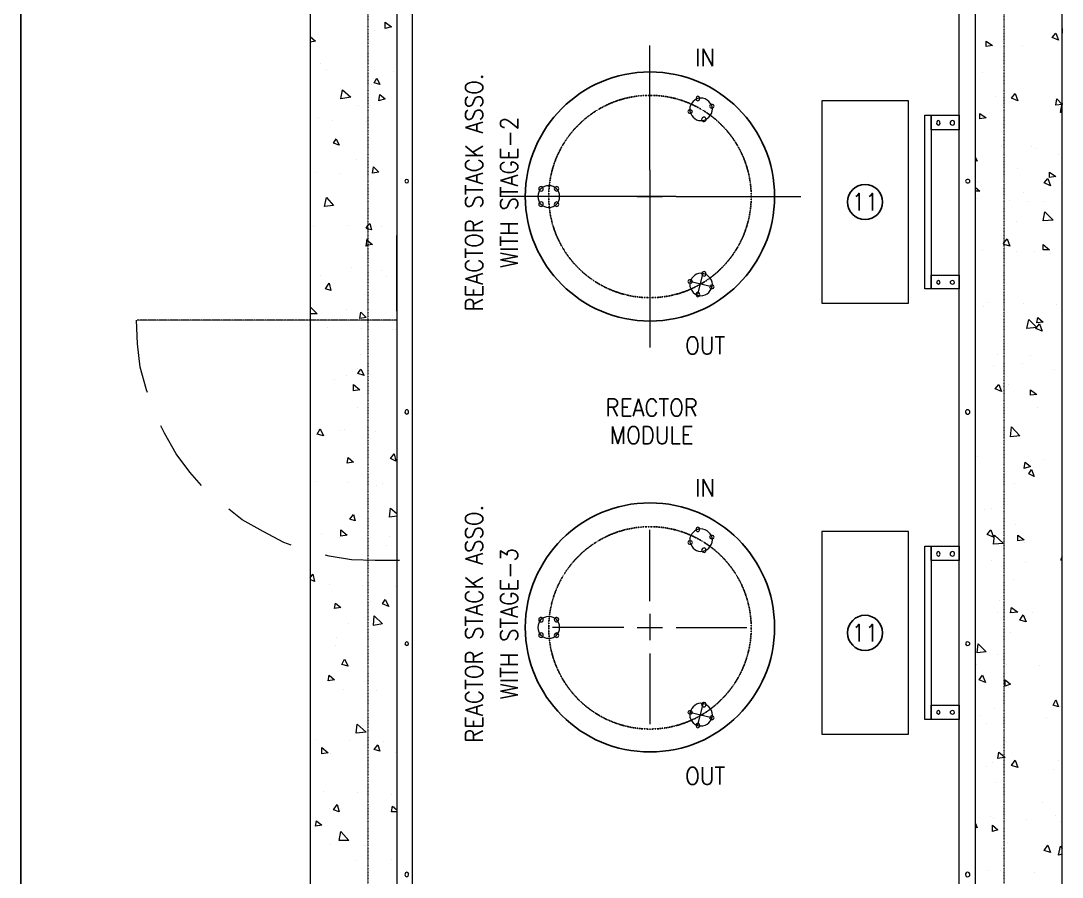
# Model space of a CAD drawing. Header units: metres. Extents: x 841183 to 1048542, y 259326 to 317714.
# Drawn here: x 1018225 to 1021825, y 265000 to 267962 of the extents above; entities that cross this region are included whole.
import ezdxf
from ezdxf.enums import TextEntityAlignment as Align

# ---------------------------------------------------------------- set-up
doc = ezdxf.new("R2010")
doc.units = ezdxf.units.M
doc.linetypes.add('CENTER2', pattern=[1.125, 0.75, -0.125, 0.125, -0.125])
doc.linetypes.add('PDF_IMPORT', pattern=[1, 0.8, -0.2])
doc.layers.add('A-REFLECT DOWN', color=252, linetype='Continuous', transparency=0.6)
doc.layers.add('PDF_Geometry', color=7, linetype='Continuous')
doc.layers.add('TIP - FENCE', color=2, linetype='Continuous')
doc.styles.add('romans', font='romans.shx', dxfattribs={"width": 0.85})
doc.linetypes.add('FENCELINE2', pattern='A,0.25,-0.1,[132,ltypeshp.shx,S=0.1,R=0,X=-0.1,Y=0],-0.1,1', length=1.45)

# ---------------------------------------------------------------- blocks, each defined once
blk = doc.blocks.new('CAP-2')
at = {"color": 252, "ltscale": 8e-05}
for centre in [(2825, 5169), (2825, 3678.4)]:
    blk.add_circle(centre, 430.9, dxfattribs=at)
at = {"color": 252, "linetype": 'CENTER2', "ltscale": 0.2}
for centre in [(2825, 5169), (2825, 3676.8)]:
    blk.add_circle(centre, 350, dxfattribs=at)
at = {"color": 252, "ltscale": 20}
for centre in [(3568.7, 5150.2), (3568.7, 3659.6)]:
    blk.add_circle(centre, 60.7, dxfattribs=at)
at = {"layer": 'PDF_Geometry', "color": 252, "lineweight": 18}
for points in [[(4250, 1200.2), (4250, 7650.2), (1650, 7650.2), (1650, 1200.2)], [(1950, 7350.2), (1950, 1500.2), (3950, 1500.2), (3950, 7350.2)], [(3893.7, 1553.4), (3893.7, 7297.1), (2003.1, 7297.1), (2003.1, 1553.4)], [(1931.2, 5756.5), (1909.4, 5750.2), (1909.4, 5772.1)], [(4237.5, 5709.6), (4215.6, 5719), (4228.1, 5734.6)], [(4009.4, 5690.9), (3987.5, 5687.7), (3987.5, 5706.5)], [(1890.6, 5556.5), (1871.9, 5562.7), (1881.2, 5578.4)], [(1756.2, 5506.5), (1762.5, 5537.7), (1790.6, 5512.7)], [(1909.4, 5506.5), (1887.5, 5500.2), (1890.6, 5522.1)], [(4096.9, 5500.2), (4075, 5509.6), (4087.5, 5525.2)], [(3718.7, 4800.2), (3718.7, 5500.2), (3418.7, 5500.2), (3418.7, 4800.2)], [(4250, 5487.7), (4228.1, 5484.6), (4231.2, 5506.5)], [(3796.9, 5450.2), (3796.9, 4850.2), (3796.9, 4897.1), (3893.7, 4897.1), (3893.7, 4850.2), (3775, 4850.2), (3775, 5450.2), (3893.7, 5450.2), (3893.7, 5400.2), (3796.9, 5400.2)], [(3987.5, 5440.9), (3965.6, 5437.7), (3965.6, 5456.5)], [(1750, 5347.1), (1731.2, 5353.4), (1740.6, 5369)], [(1887.5, 5253.4), (1865.6, 5250.2), (1868.7, 5272.1)], [(4209.4, 5206.5), (4187.5, 5215.9), (4200, 5231.5)], [(4228.1, 5237.7), (4206.2, 5234.6), (4206.2, 5253.4)], [(1700, 5134.6), (1706.2, 5165.9), (1731.2, 5137.7)], [(4184.4, 5084.6), (4190.6, 5115.9), (4218.7, 5087.7)], [(1862.5, 5053.4), (1850, 5056.5), (1843.7, 5059.6), (1850, 5069), (1856.2, 5075.2)], [(1865.6, 5003.4), (1850, 5000.2), (1843.7, 4997.1), (1846.9, 5022.1), (1850, 5015.9)], [(4046.9, 5006.5), (4050, 5009.6), (4059.4, 5022.1), (4068.7, 4997.1), (4050, 5003.4)], [(4206.2, 4984.6), (4184.4, 4984.6), (4184.4, 5003.4)], [(1721.9, 4844), (1703.1, 4850.2), (1715.6, 4869)], [(1843.7, 4750.2), (1821.9, 4747.1), (1825, 4769)], [(4128.1, 4712.7), (4134.4, 4744), (4162.5, 4715.9)], [(4181.2, 4703.4), (4159.4, 4712.7), (4171.9, 4728.4)], [(4184.4, 4734.6), (4162.5, 4731.5), (4165.6, 4750.2)], [(1837.5, 4550.2), (1815.6, 4556.5), (1825, 4572.1)], [(1821.9, 4500.2), (1800, 4497.1), (1800, 4519)], [(4040.6, 4494), (4018.7, 4503.4), (4031.2, 4519)], [(4162.5, 4484.6), (4140.6, 4481.5), (4140.6, 4500.2)], [(1696.9, 4340.9), (1675, 4347.1), (1684.4, 4365.9)], [(4071.9, 4337.7), (4075, 4372.1), (4103.1, 4340.9)], [(1800, 4250.2), (1778.1, 4247.1), (1781.2, 4265.9)], [(1946.9, 4253.4), (1928.1, 4262.7), (1940.6, 4278.4)], [(4140.6, 4234.6), (4118.7, 4228.4), (4121.9, 4250.2)], [(4153.1, 4200.2), (4134.4, 4209.6), (4143.7, 4225.2)], [(1806.2, 4047.1), (1787.5, 4053.4), (1800, 4069)], [(1778.1, 3997.1), (1756.2, 3994), (1756.2, 4015.9)], [(3718.7, 3309.6), (3718.7, 4009.6), (3418.7, 4009.6), (3418.7, 3309.6)], [(4012.5, 3990.9), (3990.6, 4000.2), (4003.1, 4015.9)], [(4012.5, 3965.9), (4015.6, 3997.1), (4046.9, 3969)], [(4118.7, 3981.5), (4096.9, 3978.4), (4096.9, 3997.1)], [(3796.9, 3959.6), (3796.9, 3359.6), (3796.9, 3409.6), (3893.7, 3409.6), (3893.7, 3359.6), (3775, 3359.6), (3775, 3959.6), (3893.7, 3959.6), (3893.7, 3909.6), (3796.9, 3909.6)], [(1756.2, 3747.1), (1734.4, 3744), (1737.5, 3762.7)], [(1921.9, 3750.2), (1900, 3759.6), (1909.4, 3775.2)], [(4096.9, 3731.5), (4071.9, 3728.4), (4075, 3747.1)], [(1868.7, 3684.6), (1871.9, 3719), (1900, 3690.9)], [(4125, 3697.1), (4103.1, 3703.4), (4115.6, 3722.1)], [(3956.2, 3590.9), (3959.4, 3622.1), (3987.5, 3594)], [(1781.2, 3544), (1759.4, 3550.2), (1768.7, 3569)], [(1734.4, 3497.1), (1712.5, 3494), (1715.6, 3512.7)], [(3984.4, 3487.7), (3962.5, 3497.1), (3975, 3512.7)], [(4071.9, 3481.5), (4053.1, 3475.2), (4053.1, 3497.1)], [(4237.5, 3403.4), (4218.7, 3409.6), (4228.1, 3428.4)], [(1809.4, 3312.7), (1812.5, 3344), (1843.7, 3315.9)], [(1712.5, 3244), (1690.6, 3240.9), (1690.6, 3262.7)], [(1890.6, 3250.2), (1871.9, 3256.5), (1884.4, 3272.1)], [(4050, 3228.4), (4028.1, 3225.2), (4031.2, 3247.1), (4050, 3231.5), (4053.1, 3228.4)], [(4096.9, 3194), (4075, 3200.2), (4087.5, 3219)], [(1750, 3040.9), (1731.2, 3047.1), (1743.7, 3065.9)], [(1690.6, 2994), (1668.7, 2990.9), (1671.9, 3009.6)], [(4028.1, 2978.4), (4009.4, 2972.1), (4009.4, 2994)], [(1750, 2940.9), (1756.2, 2972.1), (1784.4, 2940.9)], [(4209.4, 2900.2), (4187.5, 2906.5), (4200, 2925.2)]]:
    blk.add_lwpolyline(points, close=True, dxfattribs=at)
at = {"layer": 'PDF_Geometry', "color": 252, "linetype": 'PDF_IMPORT', "lineweight": 18, "ltscale": 0.035}
blk.add_lwpolyline([(1850, 1397.1), (4050, 1397.1), (4050, 7450.2), (1850, 7450.2), (1850, 1397.1)], dxfattribs=at)
at = {"layer": 'PDF_Geometry', "color": 252, "lineweight": 18}
for points in [[(1871.9, 5744), (1871.9, 5744)], [(4250, 5750.2), (4250, 5734.6), (4250, 5737.7)], [(1650, 5722.1), (1668.7, 5706.5), (1650, 5703.4)], [(2825, 5350.2), (2825, 5690.9)], [(4112.5, 5690.9), (4112.5, 5690.9)], [(1684.4, 5628.4), (1684.4, 5628.4)], [(1706.2, 5609.6), (1706.2, 5609.6)], [(1871.9, 5609.6), (1871.9, 5609.6)], [(1937.5, 5600.2), (1937.5, 5600.2)], [(3975, 5597.1), (3975, 5597.1)], [(1862.5, 5556.5), (1862.5, 5556.5)], [(2825, 5519), (2825, 5519)], [(4018.7, 5515.9), (4018.7, 5515.9)], [(1818.7, 5484.6), (1818.7, 5484.6)], [(4250, 5459.6), (4243.7, 5459.6), (4250, 5490.9), (4250, 5487.7)], [(1678.1, 5440.9), (1678.1, 5440.9)], [(1728.1, 5431.5), (1728.1, 5431.5)], [(1843.7, 5428.4), (1843.7, 5428.4)], [(1856.2, 5369), (1856.2, 5369)], [(4040.6, 5340.9), (4040.6, 5340.9)], [(4143.7, 5340.9), (4143.7, 5340.9)], [(4159.4, 5334.6), (4159.4, 5334.6)], [(1809.4, 5297.1), (1809.4, 5297.1)], [(3950, 5303.4), (3956.2, 5290.9), (3950, 5294)], [(4237.5, 5315.9), (4237.5, 5315.9)], [(2825, 5259.6), (2825, 5078.4)], [(4096.9, 5265.9), (4096.9, 5265.9)], [(1671.9, 5253.4), (1671.9, 5253.4)], [(1753.1, 5250.2), (1753.1, 5250.2)], [(1871.9, 5247.1), (1871.9, 5247.1)], [(3956.2, 5222.1), (3956.2, 5222.1)], [(3950, 5200.2), (3965.6, 5187.7), (3950, 5187.7)], [(2643.7, 5169), (2306.2, 5169)], [(2915.6, 5169), (2734.4, 5169)], [(3003.1, 5169), (3346.9, 5169)], [(3953.1, 5162.7), (3953.1, 5162.7)], [(4068.7, 5156.5), (4068.7, 5156.5)], [(4115.6, 5181.5), (4115.6, 5181.5)], [(4134.4, 5153.4), (4134.4, 5153.4)], [(4184.4, 5153.4), (4184.4, 5153.4)], [(4090.6, 5081.5), (4090.6, 5081.5)], [(1662.5, 5065.9), (1662.5, 5065.9)], [(1778.1, 5069), (1778.1, 5069)], [(1896.9, 5065.9), (1896.9, 5065.9)], [(1950, 4772.1), (1950, 5034.6)], [(1840.6, 4997.1), (1840.6, 4997.1)], [(2825, 4990.9), (2825, 4647.1)], [(3975, 4981.5), (3975, 4981.5)], [(4093.7, 4978.4), (4093.7, 4978.4)], [(4153.1, 4978.4), (4153.1, 4978.4)], [(4209.4, 4972.1), (4209.4, 4972.1)], [(1684.4, 4897.1), (1684.4, 4897.1)], [(1793.7, 4922.1), (1793.7, 4922.1)], [(1896.9, 4912.7), (1896.9, 4912.7)], [(2990.6, 4831.5), (3009.4, 4903.4)], [(1915.6, 4890.9), (1915.6, 4890.9)], [(3037.5, 4856.5), (2962.5, 4875.2)], [(3996.9, 4803.4), (3996.9, 4803.4)], [(4115.6, 4800.2), (4115.6, 4800.2)], [(4231.2, 4794), (4231.2, 4794)], [(1650, 4787.7), (1675, 4762.7), (1650, 4762.7)], [(1775, 4778.4), (1775, 4778.4)], [(3978.1, 4787.7), (3978.1, 4787.7)], [(1087.5, 4490.9), (1084.4, 4500.2), (1062.5, 4578.4), (1053.1, 4659.6), (1050, 4740.9)], [(1709.4, 4715.9), (1709.4, 4715.9)], [(1828.1, 4712.7), (1828.1, 4712.7)], [(1934.4, 4709.6), (1934.4, 4709.6)], [(1943.7, 4709.6), (1943.7, 4709.6)], [(1825, 4622.1), (1825, 4622.1)], [(4025, 4622.1), (4025, 4622.1)], [(4140.6, 4619), (4140.6, 4619)], [(1812.5, 4575.2), (1812.5, 4575.2)], [(4012.5, 4584.6), (4012.5, 4584.6)], [(4112.5, 4590.9), (4112.5, 4590.9)], [(1734.4, 4537.7), (1734.4, 4537.7)], [(1775, 4550.2), (1775, 4550.2)], [(4221.9, 4569), (4221.9, 4569)], [(1853.1, 4531.5), (1853.1, 4531.5)], [(4065.6, 4519), (4065.6, 4519)], [(1815.6, 4437.7), (1815.6, 4437.7)], [(4050, 4444), (4050, 4444)], [(4165.6, 4437.7), (4165.6, 4437.7)], [(1275, 4169), (1234.4, 4215.9), (1187.5, 4278.4), (1146.9, 4350.2), (1134.4, 4375.2)], [(1756.2, 4359.6), (1756.2, 4359.6)], [(1768.7, 4362.7), (1768.7, 4362.7)], [(1846.9, 4372.1), (1846.9, 4372.1)], [(1875, 4356.5), (1875, 4356.5)], [(3956.2, 4269), (3956.2, 4269)], [(4187.5, 4259.6), (4187.5, 4259.6)], [(1671.9, 4181.5), (1671.9, 4181.5)], [(1784.4, 4178.4), (1784.4, 4178.4)], [(1881.2, 4169), (1881.2, 4169)], [(1900, 4175.2), (1900, 4175.2)], [(4084.4, 4175.2), (4084.4, 4175.2)], [(1584.4, 3962.7), (1559.4, 3972.1), (1487.5, 4009.6), (1415.6, 4050.2), (1368.7, 4087.7)], [(1950, 4062.7), (1925, 4059.6), (1928.1, 4090.9), (1950, 4072.1)], [(3981.2, 4087.7), (3981.2, 4087.7)], [(4006.2, 4090.9), (4006.2, 4090.9)], [(1800, 4062.7), (1800, 4062.7)], [(4087.5, 4034.6), (4087.5, 4034.6)], [(1690.6, 4003.4), (1690.6, 4003.4)], [(1753.1, 3990.9), (1753.1, 3990.9)], [(1915.6, 3962.7), (1915.6, 3962.7)], [(1925, 3994), (1925, 3994)], [(4118.7, 3972.1), (4118.7, 3972.1)], [(1959.4, 3909.6), (1875, 3909.6), (1793.7, 3912.7), (1715.6, 3925.2), (1703.1, 3928.4)], [(4040.6, 3959.6), (4040.6, 3959.6)], [(4006.2, 3909.6), (4006.2, 3909.6)], [(4121.9, 3903.4), (4121.9, 3903.4)], [(4250, 3922.1), (4243.7, 3912.7), (4250, 3909.6)], [(1650, 3850.2), (1659.4, 3862.7), (1665.6, 3837.7), (1650, 3844)], [(4040.6, 3887.7), (4040.6, 3887.7)], [(1715.6, 3825.2), (1715.6, 3825.2)], [(1831.2, 3822.1), (1831.2, 3822.1)], [(1946.9, 3819), (1946.9, 3819)], [(4081.2, 3844), (4081.2, 3844)], [(4034.4, 3772.1), (4034.4, 3772.1)], [(4028.1, 3731.5), (4028.1, 3731.5)], [(4146.9, 3728.4), (4146.9, 3728.4)], [(1784.4, 3690.9), (1784.4, 3690.9)], [(1740.6, 3644), (1740.6, 3644)], [(1856.2, 3640.9), (1856.2, 3640.9)], [(4071.9, 3659.6), (4071.9, 3659.6)], [(1737.5, 3615.9), (1737.5, 3615.9)], [(4025, 3584.6), (4025, 3584.6)], [(3953.1, 3550.2), (3953.1, 3550.2)], [(4056.2, 3550.2), (4056.2, 3550.2)], [(4171.9, 3547.1), (4171.9, 3547.1)], [(1765.6, 3462.7), (1765.6, 3462.7)], [(1881.2, 3459.6), (1881.2, 3459.6)], [(4065.6, 3472.1), (4065.6, 3472.1)], [(3037.5, 3365.9), (2962.5, 3384.6)], [(2990.6, 3340.9), (3009.4, 3412.7)], [(4015.6, 3397.1), (4015.6, 3397.1)], [(4243.7, 3403.4), (4243.7, 3403.4)], [(3962.5, 3375.2), (3962.5, 3375.2)], [(4196.9, 3365.9), (4196.9, 3365.9)], [(3987.5, 3347.1), (3987.5, 3347.1)], [(1671.9, 3290.9), (1671.9, 3290.9)], [(1787.5, 3287.7), (1787.5, 3287.7)], [(1903.1, 3284.6), (1903.1, 3284.6)], [(4056.2, 3284.6), (4056.2, 3284.6)], [(1721.9, 3240.9), (1721.9, 3240.9)], [(1946.9, 3247.1), (1946.9, 3247.1)], [(4009.4, 3212.7), (4009.4, 3212.7)], [(4237.5, 3219), (4237.5, 3219)], [(3987.5, 3197.1), (3987.5, 3197.1)], [(4218.7, 3187.7), (4218.7, 3187.7)], [(4021.9, 3140.9), (4021.9, 3140.9)], [(1696.9, 3109.6), (1696.9, 3109.6)], [(1812.5, 3106.5), (1812.5, 3106.5)], [(1931.2, 3100.2), (1931.2, 3100.2)], [(4046.9, 3097.1), (4046.9, 3097.1)], [(4181.2, 3072.1), (4181.2, 3072.1)], [(1715.6, 3053.4), (1715.6, 3053.4)], [(1950, 3040.9), (1931.2, 3040.9), (1934.4, 3059.6), (1950, 3047.1)], [(1940.6, 3059.6), (1940.6, 3059.6)], [(4003.1, 3025.2), (4003.1, 3025.2)], [(4228.1, 3028.4), (4228.1, 3028.4)], [(3950, 3000.2), (3956.2, 2984.6), (3950, 2987.7)], [(4012.5, 3015.9), (4012.5, 3015.9)], [(4128.1, 3012.7), (4128.1, 3012.7)], [(4243.7, 3006.5), (4243.7, 3006.5)], [(1721.9, 2928.4), (1721.9, 2928.4)], [(1837.5, 2925.2), (1837.5, 2925.2)], [(4059.4, 2934.6), (4059.4, 2934.6)], [(4250, 2894), (4237.5, 2890.9), (4243.7, 2922.1), (4250, 2912.7)], [(4040.6, 2912.7), (4040.6, 2912.7)], [(1806.2, 2872.1), (1806.2, 2872.1)], [(1931.2, 2875.2), (1931.2, 2875.2)], [(3993.7, 2837.7), (3993.7, 2837.7)], [(4037.5, 2837.7), (4037.5, 2837.7)], [(4153.1, 2831.5), (4153.1, 2831.5)]]:
    blk.add_lwpolyline(points, dxfattribs=at)
at = {"layer": 'PDF_Geometry', "color": 252, "lineweight": 13}
for points in [[(2825, 5259.6), (2825, 5506.5)], [(2825, 5215.9), (2825, 5125.2)], [(2734.4, 5169), (2487.5, 5169)], [(2781.2, 5169), (2868.7, 5169)], [(2915.6, 5169), (3159.4, 5169)], [(2825, 5078.4), (2825, 4834.6)], [(2825, 3769), (2825, 4015.9)], [(2825, 3725.2), (2825, 3634.6)], [(2734.4, 3678.4), (2487.5, 3678.4)], [(2781.2, 3678.4), (2868.7, 3678.4)], [(2915.6, 3678.4), (3159.4, 3678.4)], [(2825, 3587.7), (2825, 3344)]]:
    blk.add_lwpolyline(points, dxfattribs=at)
at = {"layer": 'PDF_Geometry', "color": 252, "linetype": 'PDF_IMPORT', "lineweight": 18, "ltscale": 0.133333}
blk.add_lwpolyline([(1950, 4740.9), (1050, 4740.9)], dxfattribs=at)
at = {"layer": 'PDF_Geometry', "color": 252, "lineweight": 18}
for points in [[(3000, 5509.6), (2981.2, 5509.6), (2962.5, 5490.9), (2962.5, 5472.1)], [(2990.6, 5515.9), (2987.5, 5515.9), (2984.4, 5512.7), (2984.4, 5509.6)], [(2984.4, 5509.6), (2984.4, 5503.4), (2987.5, 5500.2), (2990.6, 5500.2)], [(2996.9, 5509.6), (2996.9, 5512.7), (2993.7, 5515.9), (2990.6, 5515.9)], [(2990.6, 5500.2), (2993.7, 5500.2), (2996.9, 5503.4), (2996.9, 5509.6)], [(3040.6, 5472.1), (3040.6, 5490.9), (3021.9, 5509.6), (3000, 5509.6)], [(2962.5, 5472.1), (2962.5, 5450.2), (2981.2, 5431.5), (3000, 5431.5)], [(3000, 5431.5), (3021.9, 5431.5), (3040.6, 5450.2), (3040.6, 5472.1)], [(3037.5, 5487.7), (3034.4, 5487.7), (3031.2, 5484.6), (3031.2, 5481.5)], [(3031.2, 5481.5), (3031.2, 5478.4), (3034.4, 5475.2), (3037.5, 5475.2)], [(3046.9, 5481.5), (3046.9, 5484.6), (3043.7, 5487.7), (3037.5, 5487.7)], [(3037.5, 5475.2), (3043.7, 5475.2), (3046.9, 5478.4), (3046.9, 5481.5)], [(2965.6, 5469), (2959.4, 5469), (2956.2, 5465.9), (2956.2, 5462.7)], [(2956.2, 5462.7), (2956.2, 5459.6), (2959.4, 5456.5), (2965.6, 5456.5)], [(2971.9, 5462.7), (2971.9, 5465.9), (2968.7, 5469), (2965.6, 5469)], [(2965.6, 5456.5), (2968.7, 5456.5), (2971.9, 5459.6), (2971.9, 5462.7)], [(3012.5, 5444), (3009.4, 5444), (3003.1, 5440.9), (3003.1, 5434.6)], [(3018.7, 5434.6), (3018.7, 5440.9), (3015.6, 5444), (3012.5, 5444)], [(3003.1, 5434.6), (3003.1, 5431.5), (3009.4, 5428.4), (3012.5, 5428.4)], [(3012.5, 5428.4), (3015.6, 5428.4), (3018.7, 5431.5), (3018.7, 5434.6)], [(1984.4, 5228.4), (1981.2, 5228.4), (1978.1, 5225.2), (1978.1, 5222.1)], [(1978.1, 5222.1), (1978.1, 5219), (1981.2, 5215.9), (1984.4, 5215.9)], [(1990.6, 5222.1), (1990.6, 5225.2), (1987.5, 5228.4), (1984.4, 5228.4)], [(1984.4, 5215.9), (1987.5, 5215.9), (1990.6, 5219), (1990.6, 5222.1)], [(3921.9, 5228.4), (3918.7, 5228.4), (3915.6, 5225.2), (3915.6, 5222.1)], [(3915.6, 5222.1), (3915.6, 5219), (3918.7, 5215.9), (3921.9, 5215.9)], [(3931.2, 5222.1), (3931.2, 5225.2), (3928.1, 5228.4), (3921.9, 5228.4)], [(3921.9, 5215.9), (3928.1, 5215.9), (3931.2, 5219), (3931.2, 5222.1)], [(2475, 5206.5), (2453.1, 5206.5), (2437.5, 5190.9), (2437.5, 5169)], [(2450, 5203.4), (2443.7, 5203.4), (2440.6, 5200.2), (2440.6, 5197.1)], [(2440.6, 5197.1), (2440.6, 5190.9), (2443.7, 5187.7), (2450, 5187.7)], [(2456.2, 5197.1), (2456.2, 5200.2), (2453.1, 5203.4), (2450, 5203.4)], [(2450, 5187.7), (2453.1, 5187.7), (2456.2, 5190.9), (2456.2, 5197.1)], [(2512.5, 5169), (2512.5, 5190.9), (2496.9, 5206.5), (2475, 5206.5)], [(2503.1, 5203.4), (2500, 5203.4), (2493.7, 5200.2), (2493.7, 5197.1)], [(2493.7, 5197.1), (2493.7, 5190.9), (2500, 5187.7), (2503.1, 5187.7)], [(2509.4, 5197.1), (2509.4, 5200.2), (2506.2, 5203.4), (2503.1, 5203.4)], [(2503.1, 5187.7), (2506.2, 5187.7), (2509.4, 5190.9), (2509.4, 5197.1)], [(2437.5, 5169), (2437.5, 5147.1), (2453.1, 5131.5), (2475, 5131.5)], [(2450, 5150.2), (2443.7, 5150.2), (2440.6, 5147.1), (2440.6, 5140.9)], [(2456.2, 5140.9), (2456.2, 5147.1), (2453.1, 5150.2), (2450, 5150.2)], [(2475, 5131.5), (2496.9, 5131.5), (2512.5, 5147.1), (2512.5, 5169)], [(2503.1, 5150.2), (2500, 5150.2), (2493.7, 5147.1), (2493.7, 5140.9)], [(2509.4, 5140.9), (2509.4, 5147.1), (2506.2, 5150.2), (2503.1, 5150.2)], [(2440.6, 5140.9), (2440.6, 5137.7), (2443.7, 5134.6), (2450, 5134.6)], [(2450, 5134.6), (2453.1, 5134.6), (2456.2, 5137.7), (2456.2, 5140.9)], [(2493.7, 5140.9), (2493.7, 5137.7), (2500, 5134.6), (2503.1, 5134.6)], [(2503.1, 5134.6), (2506.2, 5134.6), (2509.4, 5137.7), (2509.4, 5140.9)], [(3000, 4903.4), (2981.2, 4903.4), (2962.5, 4884.6), (2962.5, 4865.9)], [(3040.6, 4865.9), (3040.6, 4884.6), (3021.9, 4903.4), (3000, 4903.4)], [(3012.5, 4909.6), (3009.4, 4909.6), (3003.1, 4906.5), (3003.1, 4900.2)], [(3003.1, 4900.2), (3003.1, 4897.1), (3009.4, 4894), (3012.5, 4894)], [(3018.7, 4900.2), (3018.7, 4906.5), (3015.6, 4909.6), (3012.5, 4909.6)], [(3012.5, 4894), (3015.6, 4894), (3018.7, 4897.1), (3018.7, 4900.2)], [(2965.6, 4881.5), (2959.4, 4881.5), (2956.2, 4878.4), (2956.2, 4875.2)], [(2956.2, 4875.2), (2956.2, 4872.1), (2959.4, 4869), (2965.6, 4869)], [(2962.5, 4865.9), (2962.5, 4844), (2981.2, 4825.2), (3000, 4825.2)], [(2971.9, 4875.2), (2971.9, 4878.4), (2968.7, 4881.5), (2965.6, 4881.5)], [(2965.6, 4869), (2968.7, 4869), (2971.9, 4872.1), (2971.9, 4875.2)], [(3000, 4825.2), (3021.9, 4825.2), (3040.6, 4844), (3040.6, 4865.9)], [(3037.5, 4862.7), (3034.4, 4862.7), (3031.2, 4859.6), (3031.2, 4856.5)], [(3046.9, 4856.5), (3046.9, 4859.6), (3043.7, 4862.7), (3037.5, 4862.7)], [(2990.6, 4837.7), (2987.5, 4837.7), (2984.4, 4834.6), (2984.4, 4828.4)], [(2984.4, 4828.4), (2984.4, 4825.2), (2987.5, 4822.1), (2990.6, 4822.1)], [(2996.9, 4828.4), (2996.9, 4834.6), (2993.7, 4837.7), (2990.6, 4837.7)], [(2990.6, 4822.1), (2993.7, 4822.1), (2996.9, 4825.2), (2996.9, 4828.4)], [(3031.2, 4856.5), (3031.2, 4853.4), (3034.4, 4850.2), (3037.5, 4850.2)], [(3037.5, 4850.2), (3043.7, 4850.2), (3046.9, 4853.4), (3046.9, 4856.5)], [(1984.4, 4431.5), (1981.2, 4431.5), (1978.1, 4428.4), (1978.1, 4422.1)], [(1990.6, 4422.1), (1990.6, 4428.4), (1987.5, 4431.5), (1984.4, 4431.5)], [(3921.9, 4431.5), (3918.7, 4431.5), (3915.6, 4428.4), (3915.6, 4422.1)], [(3931.2, 4422.1), (3931.2, 4428.4), (3928.1, 4431.5), (3921.9, 4431.5)], [(1978.1, 4422.1), (1978.1, 4419), (1981.2, 4415.9), (1984.4, 4415.9)], [(1984.4, 4415.9), (1987.5, 4415.9), (1990.6, 4419), (1990.6, 4422.1)], [(3915.6, 4422.1), (3915.6, 4419), (3918.7, 4415.9), (3921.9, 4415.9)], [(3921.9, 4415.9), (3928.1, 4415.9), (3931.2, 4419), (3931.2, 4422.1)], [(3000, 4019), (2981.2, 4019), (2962.5, 4000.2), (2962.5, 3981.5)], [(2990.6, 4025.2), (2987.5, 4025.2), (2984.4, 4022.1), (2984.4, 4019)], [(2984.4, 4019), (2984.4, 4012.7), (2987.5, 4009.6), (2990.6, 4009.6)], [(2996.9, 4019), (2996.9, 4022.1), (2993.7, 4025.2), (2990.6, 4025.2)], [(2990.6, 4009.6), (2993.7, 4009.6), (2996.9, 4012.7), (2996.9, 4019)], [(3040.6, 3981.5), (3040.6, 4000.2), (3021.9, 4019), (3000, 4019)], [(3037.5, 3997.1), (3034.4, 3997.1), (3031.2, 3994), (3031.2, 3990.9)], [(3046.9, 3990.9), (3046.9, 3994), (3043.7, 3997.1), (3037.5, 3997.1)], [(2965.6, 3978.4), (2959.4, 3978.4), (2956.2, 3975.2), (2956.2, 3972.1)], [(2956.2, 3972.1), (2956.2, 3969), (2959.4, 3965.9), (2965.6, 3965.9)], [(2962.5, 3981.5), (2962.5, 3959.6), (2981.2, 3940.9), (3000, 3940.9)], [(2971.9, 3972.1), (2971.9, 3975.2), (2968.7, 3978.4), (2965.6, 3978.4)], [(2965.6, 3965.9), (2968.7, 3965.9), (2971.9, 3969), (2971.9, 3972.1)], [(3000, 3940.9), (3021.9, 3940.9), (3040.6, 3959.6), (3040.6, 3981.5)], [(3031.2, 3990.9), (3031.2, 3987.7), (3034.4, 3984.6), (3037.5, 3984.6)], [(3037.5, 3984.6), (3043.7, 3984.6), (3046.9, 3987.7), (3046.9, 3990.9)], [(3012.5, 3953.4), (3009.4, 3953.4), (3003.1, 3950.2), (3003.1, 3944)], [(3003.1, 3944), (3003.1, 3940.9), (3009.4, 3937.7), (3012.5, 3937.7)], [(3018.7, 3944), (3018.7, 3950.2), (3015.6, 3953.4), (3012.5, 3953.4)], [(3012.5, 3937.7), (3015.6, 3937.7), (3018.7, 3940.9), (3018.7, 3944)], [(2475, 3715.9), (2453.1, 3715.9), (2437.5, 3700.2), (2437.5, 3678.4)], [(2450, 3712.7), (2443.7, 3712.7), (2440.6, 3709.6), (2440.6, 3706.5)], [(2456.2, 3706.5), (2456.2, 3709.6), (2453.1, 3712.7), (2450, 3712.7)], [(2512.5, 3678.4), (2512.5, 3700.2), (2496.9, 3715.9), (2475, 3715.9)], [(2503.1, 3712.7), (2500, 3712.7), (2493.7, 3709.6), (2493.7, 3706.5)], [(2509.4, 3706.5), (2509.4, 3709.6), (2506.2, 3712.7), (2503.1, 3712.7)], [(2437.5, 3678.4), (2437.5, 3656.5), (2453.1, 3640.9), (2475, 3640.9)], [(2440.6, 3706.5), (2440.6, 3700.2), (2443.7, 3697.1), (2450, 3697.1)], [(2450, 3697.1), (2453.1, 3697.1), (2456.2, 3700.2), (2456.2, 3706.5)], [(2475, 3640.9), (2496.9, 3640.9), (2512.5, 3656.5), (2512.5, 3678.4)], [(2493.7, 3706.5), (2493.7, 3700.2), (2500, 3697.1), (2503.1, 3697.1)], [(2503.1, 3697.1), (2506.2, 3697.1), (2509.4, 3700.2), (2509.4, 3706.5)], [(2450, 3659.6), (2443.7, 3659.6), (2440.6, 3656.5), (2440.6, 3650.2)], [(2440.6, 3650.2), (2440.6, 3647.1), (2443.7, 3644), (2450, 3644)], [(2456.2, 3650.2), (2456.2, 3656.5), (2453.1, 3659.6), (2450, 3659.6)], [(2450, 3644), (2453.1, 3644), (2456.2, 3647.1), (2456.2, 3650.2)], [(2503.1, 3659.6), (2500, 3659.6), (2493.7, 3656.5), (2493.7, 3650.2)], [(2493.7, 3650.2), (2493.7, 3647.1), (2500, 3644), (2503.1, 3644)], [(2509.4, 3650.2), (2509.4, 3656.5), (2506.2, 3659.6), (2503.1, 3659.6)], [(2503.1, 3644), (2506.2, 3644), (2509.4, 3647.1), (2509.4, 3650.2)], [(1984.4, 3628.4), (1981.2, 3628.4), (1978.1, 3625.2), (1978.1, 3622.1)], [(1978.1, 3622.1), (1978.1, 3619), (1981.2, 3615.9), (1984.4, 3615.9)], [(1990.6, 3622.1), (1990.6, 3625.2), (1987.5, 3628.4), (1984.4, 3628.4)], [(1984.4, 3615.9), (1987.5, 3615.9), (1990.6, 3619), (1990.6, 3622.1)], [(3921.9, 3628.4), (3918.7, 3628.4), (3915.6, 3625.2), (3915.6, 3622.1)], [(3915.6, 3622.1), (3915.6, 3619), (3918.7, 3615.9), (3921.9, 3615.9)], [(3931.2, 3622.1), (3931.2, 3625.2), (3928.1, 3628.4), (3921.9, 3628.4)], [(3921.9, 3615.9), (3928.1, 3615.9), (3931.2, 3619), (3931.2, 3622.1)], [(2965.6, 3390.9), (2959.4, 3390.9), (2956.2, 3387.7), (2956.2, 3384.6)], [(2956.2, 3384.6), (2956.2, 3381.5), (2959.4, 3378.4), (2965.6, 3378.4)], [(3000, 3415.9), (2981.2, 3415.9), (2962.5, 3397.1), (2962.5, 3375.2)], [(2971.9, 3384.6), (2971.9, 3387.7), (2968.7, 3390.9), (2965.6, 3390.9)], [(2965.6, 3378.4), (2968.7, 3378.4), (2971.9, 3381.5), (2971.9, 3384.6)], [(3040.6, 3375.2), (3040.6, 3397.1), (3021.9, 3415.9), (3000, 3415.9)], [(3012.5, 3419), (3009.4, 3419), (3003.1, 3415.9), (3003.1, 3412.7)], [(3003.1, 3412.7), (3003.1, 3406.5), (3009.4, 3403.4), (3012.5, 3403.4)], [(3018.7, 3412.7), (3018.7, 3415.9), (3015.6, 3419), (3012.5, 3419)], [(3012.5, 3403.4), (3015.6, 3403.4), (3018.7, 3406.5), (3018.7, 3412.7)], [(2962.5, 3375.2), (2962.5, 3353.4), (2981.2, 3337.7), (3000, 3337.7)], [(3000, 3337.7), (3021.9, 3337.7), (3040.6, 3353.4), (3040.6, 3375.2)], [(3037.5, 3372.1), (3034.4, 3372.1), (3031.2, 3369), (3031.2, 3365.9)], [(3031.2, 3365.9), (3031.2, 3362.7), (3034.4, 3359.6), (3037.5, 3359.6)], [(3046.9, 3365.9), (3046.9, 3369), (3043.7, 3372.1), (3037.5, 3372.1)], [(3037.5, 3359.6), (3043.7, 3359.6), (3046.9, 3362.7), (3046.9, 3365.9)], [(2990.6, 3347.1), (2987.5, 3347.1), (2984.4, 3344), (2984.4, 3337.7)], [(2984.4, 3337.7), (2984.4, 3334.6), (2987.5, 3331.5), (2990.6, 3331.5)], [(2996.9, 3337.7), (2996.9, 3344), (2993.7, 3347.1), (2990.6, 3347.1)], [(2990.6, 3331.5), (2993.7, 3331.5), (2996.9, 3334.6), (2996.9, 3337.7)], [(1984.4, 2831.5), (1981.2, 2831.5), (1978.1, 2828.4), (1978.1, 2822.1)], [(1978.1, 2822.1), (1978.1, 2819), (1981.2, 2815.9), (1984.4, 2815.9)], [(1990.6, 2822.1), (1990.6, 2828.4), (1987.5, 2831.5), (1984.4, 2831.5)], [(1984.4, 2815.9), (1987.5, 2815.9), (1990.6, 2819), (1990.6, 2822.1)], [(3921.9, 2831.5), (3918.7, 2831.5), (3915.6, 2828.4), (3915.6, 2822.1)], [(3915.6, 2822.1), (3915.6, 2819), (3918.7, 2815.9), (3921.9, 2815.9)], [(3931.2, 2822.1), (3931.2, 2828.4), (3928.1, 2831.5), (3921.9, 2831.5)], [(3921.9, 2815.9), (3928.1, 2815.9), (3931.2, 2819), (3931.2, 2822.1)]]:
    blk.add_open_spline(points, degree=3, dxfattribs=at)
at = {"layer": 'PDF_Geometry', "color": 252, "lineweight": 13}
for points in [[(3821.9, 5431.5), (3818.7, 5431.5), (3815.6, 5428.4), (3815.6, 5422.1)], [(3815.6, 5422.1), (3815.6, 5419), (3818.7, 5415.9), (3821.9, 5415.9)], [(3828.1, 5422.1), (3828.1, 5428.4), (3825, 5431.5), (3821.9, 5431.5)], [(3821.9, 5415.9), (3825, 5415.9), (3828.1, 5419), (3828.1, 5422.1)], [(3871.9, 5431.5), (3865.6, 5431.5), (3862.5, 5428.4), (3862.5, 5422.1)], [(3862.5, 5422.1), (3862.5, 5419), (3865.6, 5415.9), (3871.9, 5415.9)], [(3878.1, 5422.1), (3878.1, 5428.4), (3875, 5431.5), (3871.9, 5431.5)], [(3871.9, 5415.9), (3875, 5415.9), (3878.1, 5419), (3878.1, 5422.1)], [(3821.9, 4878.4), (3818.7, 4878.4), (3815.6, 4875.2), (3815.6, 4872.1)], [(3815.6, 4872.1), (3815.6, 4869), (3818.7, 4865.9), (3821.9, 4865.9)], [(3828.1, 4872.1), (3828.1, 4875.2), (3825, 4878.4), (3821.9, 4878.4)], [(3821.9, 4865.9), (3825, 4865.9), (3828.1, 4869), (3828.1, 4872.1)], [(3871.9, 4878.4), (3865.6, 4878.4), (3862.5, 4875.2), (3862.5, 4872.1)], [(3862.5, 4872.1), (3862.5, 4869), (3865.6, 4865.9), (3871.9, 4865.9)], [(3878.1, 4872.1), (3878.1, 4875.2), (3875, 4878.4), (3871.9, 4878.4)], [(3871.9, 4865.9), (3875, 4865.9), (3878.1, 4869), (3878.1, 4872.1)], [(3821.9, 3940.9), (3818.7, 3940.9), (3815.6, 3937.7), (3815.6, 3931.5)], [(3815.6, 3931.5), (3815.6, 3928.4), (3818.7, 3925.2), (3821.9, 3925.2)], [(3828.1, 3931.5), (3828.1, 3937.7), (3825, 3940.9), (3821.9, 3940.9)], [(3821.9, 3925.2), (3825, 3925.2), (3828.1, 3928.4), (3828.1, 3931.5)], [(3871.9, 3940.9), (3865.6, 3940.9), (3862.5, 3937.7), (3862.5, 3931.5)], [(3862.5, 3931.5), (3862.5, 3928.4), (3865.6, 3925.2), (3871.9, 3925.2)], [(3878.1, 3931.5), (3878.1, 3937.7), (3875, 3940.9), (3871.9, 3940.9)], [(3871.9, 3925.2), (3875, 3925.2), (3878.1, 3928.4), (3878.1, 3931.5)], [(3821.9, 3390.9), (3818.7, 3390.9), (3815.6, 3387.7), (3815.6, 3384.6)], [(3815.6, 3384.6), (3815.6, 3381.5), (3818.7, 3378.4), (3821.9, 3378.4)], [(3828.1, 3384.6), (3828.1, 3387.7), (3825, 3390.9), (3821.9, 3390.9)], [(3821.9, 3378.4), (3825, 3378.4), (3828.1, 3381.5), (3828.1, 3384.6)], [(3871.9, 3390.9), (3865.6, 3390.9), (3862.5, 3387.7), (3862.5, 3384.6)], [(3862.5, 3384.6), (3862.5, 3381.5), (3865.6, 3378.4), (3871.9, 3378.4)], [(3878.1, 3384.6), (3878.1, 3387.7), (3875, 3390.9), (3871.9, 3390.9)], [(3871.9, 3378.4), (3875, 3378.4), (3878.1, 3381.5), (3878.1, 3384.6)]]:
    blk.add_open_spline(points, degree=3, dxfattribs=at)
at = {"color": 252, "style": 'romans', "width": 0.9}
for s, p in [('IN', (3016, 5649.8)), ('11', (3568.7, 5150.2)), ('OUT', (3016, 4653.6)), ('REACTOR', (2831.3, 4439)), ('MODULE', (2831.3, 4343.4)), ('IN', (3016, 4160.7)), ('11', (3568.7, 3659.6)), ('OUT', (3016, 3164.5))]:
    blk.add_text(s, height=60, dxfattribs=at).set_placement(p, align=Align.MIDDLE_CENTER)
for s, p in [('REACTOR STACK ASSO.', (2216.9, 5183.2)), ('WITH STAGE-2', (2338, 5183.2)), ('REACTOR STACK ASSO.', (2216.9, 3691)), ('WITH STAGE-3', (2338, 3691))]:
    blk.add_text(s, height=60, rotation=90, dxfattribs=at).set_placement(p, align=Align.MIDDLE_CENTER)
blk = doc.blocks.new('A$C10b3fa2f')
at = {"layer": 'A-REFLECT DOWN', "color": 252}
blk.add_line((-19875, -49425, 74), (-19875, -38720.3, 74), dxfattribs=at)
at = {"layer": 'TIP - FENCE', "color": 252, "linetype": 'FENCELINE2', "ltscale": 500, "elevation": 74}
blk.add_lwpolyline([(-19875, -40650), (-19875, -49425)], dxfattribs=at)
at = {"color": 252}
blk.add_blockref('CAP-2', (-20525, -49498.8, 74), dxfattribs=at)

msp = doc.modelspace()

# ---------------------------------------------------------------- block references
at = {"color": 2}
msp.add_blockref('A$C10b3fa2f', (1038100.4, 311684, -216), dxfattribs=at)

doc.saveas('drawing.dxf')
